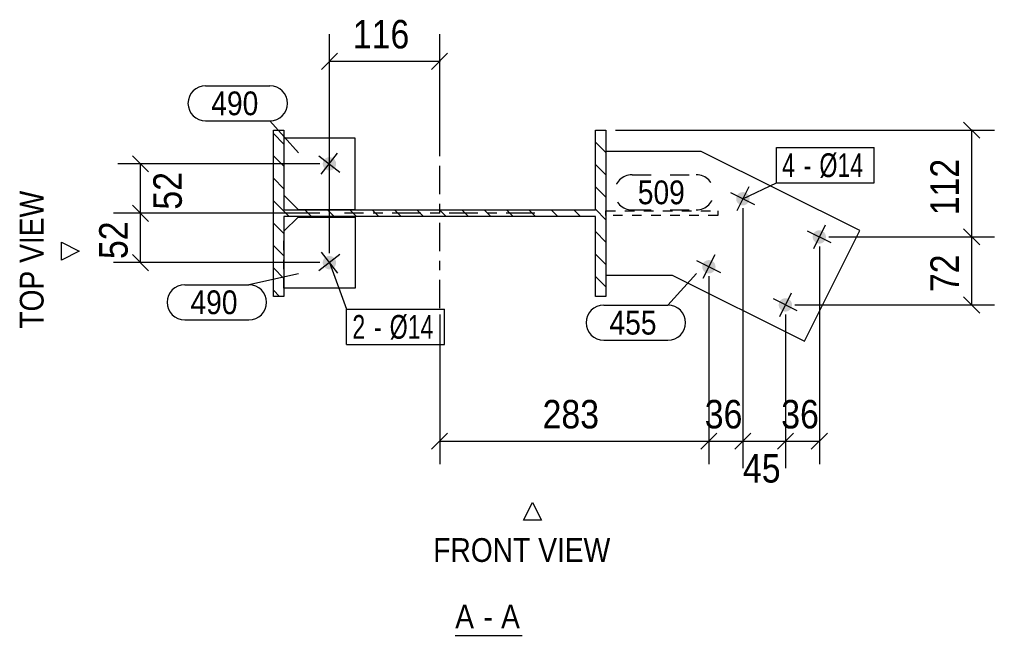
# Model space of a CAD drawing. Header units: millimetres. Extents: x 2 to 825, y 1 to 579.
# Drawn here: x 508.6 to 611.2, y 390.3 to 455.1 of the extents above; entities that cross this region are included whole.
import ezdxf

# ---------------------------------------------------------------- set-up
doc = ezdxf.new("R2010")
doc.units = ezdxf.units.MM
for name, pattern in [('XKITLINE00', [0]), ('XKITLINE01', [4, 1, -1, 1, -1]), ('XKITLINE02', [4, 2, -2]), ('XKITLINE03', [6, 3, -1, 1, -1])]:
    doc.linetypes.add(name, pattern=pattern)
for name, color, linetype, lineweight in [('Bolt', 3, 'Continuous', 0), ('BoltMark', 7, 'Continuous', 0), ('Dimensions', 7, 'Continuous', 0), ('OtherObjectType', 7, 'Continuous', 0), ('Part', 2, 'Continuous', 0), ('PartMark', 7, 'Continuous', 0)]:
    doc.layers.add(name, color=color, linetype=linetype, lineweight=lineweight)
doc.styles.add('ARIAL', font='ARIAL.TTF')
doc.styles.add('ARIAL_NARROW', font='ARIALN.TTF')

# ---------------------------------------------------------------- blocks, each defined once
blk = doc.blocks.new('*A3')
at = {"layer": 'Part', "color": 7, "linetype": 'XKITLINE00', "lineweight": 0}
for p, q in [((570.32, 443.5), (570.32, 443.5)), ((570.32, 443.5), (570.32, 443.5)), ((536.42, 442.04), (535.32, 443.14)), ((570.32, 441.14), (569.22, 442.24)), ((536.42, 439.69), (535.32, 440.79)), ((570.32, 438.79), (569.22, 439.89)), ((536.42, 437.33), (535.32, 438.43)), ((570.32, 436.43), (569.22, 437.53)), ((536.98, 434.4), (535.32, 436.07)), ((570.32, 434.07), (569.22, 435.17)), ((539.34, 434.4), (538.64, 435.1)), ((541.7, 434.4), (541, 435.1)), ((544.06, 434.4), (543.36, 435.1)), ((546.41, 434.4), (545.71, 435.1)), ((548.77, 434.4), (548.07, 435.1)), ((551.13, 434.4), (550.43, 435.1)), ((553.49, 434.4), (552.79, 435.1)), ((555.84, 434.4), (555.14, 435.1)), ((558.2, 434.4), (557.5, 435.1)), ((560.56, 434.4), (559.86, 435.1)), ((562.92, 434.4), (562.22, 435.1)), ((565.27, 434.4), (564.57, 435.1)), ((567.63, 434.4), (566.93, 435.1)), ((536.42, 432.61), (535.32, 433.71)), ((570.32, 431.72), (569.22, 432.82)), ((536.42, 430.26), (535.32, 431.36)), ((570.32, 429.36), (569.22, 430.46)), ((536.42, 427.9), (535.32, 429)), ((570.32, 427), (569.22, 428.1)), ((535.96, 426), (535.32, 426.64))]:
    blk.add_line(p, q, dxfattribs=at)
blk = doc.blocks.new('*A105')
at = {"layer": 'Bolt'}
for points in [[(584.38, 435.67), (584.36, 435.68), (584.33, 435.7), (584.3, 435.72), (584.27, 435.75), (584.25, 435.77), (584.22, 435.79), (584.2, 435.82), (584.18, 435.84), (584.16, 435.87), (584.14, 435.9), (584.12, 435.93), (584.1, 435.96), (584.09, 435.99), (584.08, 436.02), (584.06, 436.06), (584.05, 436.09), (584.05, 436.12), (584.04, 436.15), (584.03, 436.19), (584.03, 436.22), (584.03, 436.26), (584.03, 436.29), (584.03, 436.33), (584.03, 436.36), (584.04, 436.39), (584.04, 436.43), (584.05, 436.46), (584.06, 436.49), (584.07, 436.53), (584.09, 436.56), (584.1, 436.59), (584.12, 436.62), (584.14, 436.65), (584.15, 436.68), (584.17, 436.71), (584.2, 436.73), (584.22, 436.76), (584.24, 436.78), (584.27, 436.81), (584.3, 436.83), (584.32, 436.85), (584.35, 436.87), (584.38, 436.88), (584.41, 436.9), (584.44, 436.92), (584.47, 436.93), (584.51, 436.94), (584.54, 436.95), (584.57, 436.96), (584.61, 436.97), (584.64, 436.97), (584.67, 436.97), (584.71, 436.98), (584.74, 436.98), (584.78, 436.98), (584.81, 436.97), (584.85, 436.97), (584.88, 436.96), (584.91, 436.95), (584.95, 436.94), (584.98, 436.93), (585.01, 436.92), (585.04, 436.9), (585.07, 436.89), (585.1, 436.87), (585.13, 436.85), (585.16, 436.83), (585.18, 436.81), (585.21, 436.79), (585.23, 436.76), (585.26, 436.74), (585.28, 436.71), (585.3, 436.68), (585.32, 436.65), (585.34, 436.62), (585.35, 436.59), (585.37, 436.56), (585.38, 436.53), (585.39, 436.5), (585.4, 436.47), (585.41, 436.43), (585.42, 436.4), (585.42, 436.37), (585.43, 436.33), (585.43, 436.3), (585.43, 436.26), (585.43, 436.23), (585.42, 436.19), (585.42, 436.16), (585.41, 436.13), (585.4, 436.09), (585.39, 436.06), (585.38, 436.03), (585.37, 436), (585.35, 435.96), (585.34, 435.93), (585.32, 435.9), (585.3, 435.88), (585.28, 435.85), (585.26, 435.82), (585.24, 435.8), (585.21, 435.77), (585.19, 435.75), (585.16, 435.73), (585.13, 435.71), (585.1, 435.69), (585.07, 435.67), (585.04, 435.65), (585.01, 435.64), (584.98, 435.62), (584.95, 435.61), (584.92, 435.6), (584.88, 435.59), (584.85, 435.59), (584.82, 435.58), (584.78, 435.58), (584.75, 435.58), (584.71, 435.58), (584.68, 435.58), (584.64, 435.58), (584.61, 435.59), (584.58, 435.59), (584.54, 435.6), (584.51, 435.61), (584.48, 435.62), (584.45, 435.64), (584.42, 435.65)], [(592.44, 431.65), (592.41, 431.67), (592.38, 431.68), (592.35, 431.7), (592.33, 431.73), (592.3, 431.75), (592.28, 431.77), (592.25, 431.8), (592.23, 431.83), (592.21, 431.85), (592.19, 431.88), (592.17, 431.91), (592.16, 431.94), (592.14, 431.97), (592.13, 432), (592.12, 432.04), (592.11, 432.07), (592.1, 432.1), (592.09, 432.14), (592.09, 432.17), (592.08, 432.2), (592.08, 432.24), (592.08, 432.27), (592.08, 432.31), (592.09, 432.34), (592.09, 432.38), (592.1, 432.41), (592.11, 432.44), (592.12, 432.48), (592.13, 432.51), (592.14, 432.54), (592.15, 432.57), (592.17, 432.6), (592.19, 432.63), (592.21, 432.66), (592.23, 432.69), (592.25, 432.71), (592.27, 432.74), (592.3, 432.76), (592.32, 432.79), (592.35, 432.81), (592.38, 432.83), (592.4, 432.85), (592.43, 432.87), (592.46, 432.88), (592.49, 432.9), (592.53, 432.91), (592.56, 432.92), (592.59, 432.93), (592.62, 432.94), (592.66, 432.95), (592.69, 432.95), (592.73, 432.96), (592.76, 432.96), (592.8, 432.96), (592.83, 432.96), (592.86, 432.95), (592.9, 432.95), (592.93, 432.94), (592.97, 432.93), (593, 432.92), (593.03, 432.91), (593.06, 432.9), (593.09, 432.88), (593.12, 432.87), (593.15, 432.85), (593.18, 432.83), (593.21, 432.81), (593.24, 432.79), (593.26, 432.77), (593.29, 432.74), (593.31, 432.72), (593.33, 432.69), (593.35, 432.66), (593.37, 432.63), (593.39, 432.61), (593.4, 432.57), (593.42, 432.54), (593.43, 432.51), (593.44, 432.48), (593.45, 432.45), (593.46, 432.41), (593.47, 432.38), (593.48, 432.35), (593.48, 432.31), (593.48, 432.28), (593.48, 432.24), (593.48, 432.21), (593.48, 432.17), (593.47, 432.14), (593.46, 432.11), (593.46, 432.07), (593.45, 432.04), (593.43, 432.01), (593.42, 431.98), (593.41, 431.95), (593.39, 431.91), (593.37, 431.89), (593.35, 431.86), (593.33, 431.83), (593.31, 431.8), (593.29, 431.78), (593.27, 431.75), (593.24, 431.73), (593.21, 431.71), (593.19, 431.69), (593.16, 431.67), (593.13, 431.65), (593.1, 431.63), (593.07, 431.62), (593.03, 431.61), (593, 431.59), (592.97, 431.58), (592.94, 431.58), (592.9, 431.57), (592.87, 431.56), (592.83, 431.56), (592.8, 431.56), (592.77, 431.56), (592.73, 431.56), (592.7, 431.56), (592.66, 431.57), (592.63, 431.57), (592.6, 431.58), (592.56, 431.59), (592.53, 431.6), (592.5, 431.62), (592.47, 431.63)], [(580.81, 428.51), (580.78, 428.53), (580.75, 428.55), (580.73, 428.57), (580.7, 428.59), (580.67, 428.61), (580.65, 428.63), (580.63, 428.66), (580.6, 428.69), (580.58, 428.71), (580.57, 428.74), (580.55, 428.77), (580.53, 428.8), (580.52, 428.83), (580.5, 428.86), (580.49, 428.9), (580.48, 428.93), (580.47, 428.96), (580.47, 429), (580.46, 429.03), (580.46, 429.07), (580.46, 429.1), (580.46, 429.13), (580.46, 429.17), (580.46, 429.2), (580.47, 429.24), (580.47, 429.27), (580.48, 429.3), (580.49, 429.34), (580.5, 429.37), (580.51, 429.4), (580.53, 429.43), (580.55, 429.46), (580.56, 429.49), (580.58, 429.52), (580.6, 429.55), (580.62, 429.57), (580.65, 429.6), (580.67, 429.62), (580.7, 429.65), (580.72, 429.67), (580.75, 429.69), (580.78, 429.71), (580.81, 429.73), (580.84, 429.74), (580.87, 429.76), (580.9, 429.77), (580.93, 429.78), (580.97, 429.79), (581, 429.8), (581.03, 429.81), (581.07, 429.81), (581.1, 429.82), (581.14, 429.82), (581.17, 429.82), (581.2, 429.82), (581.24, 429.81), (581.27, 429.81), (581.31, 429.8), (581.34, 429.79), (581.37, 429.78), (581.41, 429.77), (581.44, 429.76), (581.47, 429.75), (581.5, 429.73), (581.53, 429.71), (581.56, 429.69), (581.58, 429.67), (581.61, 429.65), (581.64, 429.63), (581.66, 429.6), (581.68, 429.58), (581.71, 429.55), (581.73, 429.52), (581.75, 429.5), (581.76, 429.47), (581.78, 429.44), (581.79, 429.4), (581.81, 429.37), (581.82, 429.34), (581.83, 429.31), (581.84, 429.27), (581.84, 429.24), (581.85, 429.21), (581.85, 429.17), (581.86, 429.14), (581.86, 429.1), (581.85, 429.07), (581.85, 429.04), (581.85, 429), (581.84, 428.97), (581.83, 428.93), (581.82, 428.9), (581.81, 428.87), (581.8, 428.84), (581.78, 428.81), (581.77, 428.78), (581.75, 428.75), (581.73, 428.72), (581.71, 428.69), (581.69, 428.66), (581.66, 428.64), (581.64, 428.61), (581.61, 428.59), (581.59, 428.57), (581.56, 428.55), (581.53, 428.53), (581.5, 428.51), (581.47, 428.49), (581.44, 428.48), (581.41, 428.47), (581.38, 428.46), (581.34, 428.44), (581.31, 428.44), (581.28, 428.43), (581.24, 428.42), (581.21, 428.42), (581.17, 428.42), (581.14, 428.42), (581.11, 428.42), (581.07, 428.42), (581.04, 428.43), (581, 428.44), (580.97, 428.44), (580.94, 428.45), (580.91, 428.47), (580.87, 428.48), (580.84, 428.49)], [(588.87, 424.49), (588.84, 424.51), (588.81, 424.53), (588.78, 424.55), (588.75, 424.57), (588.73, 424.59), (588.7, 424.62), (588.68, 424.64), (588.66, 424.67), (588.64, 424.69), (588.62, 424.72), (588.6, 424.75), (588.58, 424.78), (588.57, 424.81), (588.56, 424.85), (588.54, 424.88), (588.53, 424.91), (588.53, 424.94), (588.52, 424.98), (588.51, 425.01), (588.51, 425.05), (588.51, 425.08), (588.51, 425.11), (588.51, 425.15), (588.51, 425.18), (588.52, 425.22), (588.52, 425.25), (588.53, 425.28), (588.54, 425.32), (588.55, 425.35), (588.57, 425.38), (588.58, 425.41), (588.6, 425.44), (588.62, 425.47), (588.63, 425.5), (588.65, 425.53), (588.68, 425.56), (588.7, 425.58), (588.72, 425.61), (588.75, 425.63), (588.78, 425.65), (588.8, 425.67), (588.83, 425.69), (588.86, 425.71), (588.89, 425.72), (588.92, 425.74), (588.95, 425.75), (588.99, 425.76), (589.02, 425.77), (589.05, 425.78), (589.09, 425.79), (589.12, 425.79), (589.15, 425.8), (589.19, 425.8), (589.22, 425.8), (589.26, 425.8), (589.29, 425.79), (589.33, 425.79), (589.36, 425.78), (589.39, 425.78), (589.43, 425.77), (589.46, 425.75), (589.49, 425.74), (589.52, 425.73), (589.55, 425.71), (589.58, 425.69), (589.61, 425.67), (589.64, 425.65), (589.66, 425.63), (589.69, 425.61), (589.71, 425.58), (589.74, 425.56), (589.76, 425.53), (589.78, 425.5), (589.8, 425.48), (589.82, 425.45), (589.83, 425.42), (589.85, 425.39), (589.86, 425.35), (589.87, 425.32), (589.88, 425.29), (589.89, 425.26), (589.9, 425.22), (589.9, 425.19), (589.91, 425.15), (589.91, 425.12), (589.91, 425.09), (589.91, 425.05), (589.9, 425.02), (589.9, 424.98), (589.89, 424.95), (589.88, 424.92), (589.87, 424.88), (589.86, 424.85), (589.85, 424.82), (589.83, 424.79), (589.82, 424.76), (589.8, 424.73), (589.78, 424.7), (589.76, 424.67), (589.74, 424.64), (589.72, 424.62), (589.69, 424.59), (589.67, 424.57), (589.64, 424.55), (589.61, 424.53), (589.58, 424.51), (589.56, 424.49), (589.52, 424.48), (589.49, 424.46), (589.46, 424.45), (589.43, 424.44), (589.4, 424.43), (589.36, 424.42), (589.33, 424.41), (589.3, 424.41), (589.26, 424.4), (589.23, 424.4), (589.19, 424.4), (589.16, 424.4), (589.12, 424.4), (589.09, 424.41), (589.06, 424.42), (589.02, 424.42), (588.99, 424.43), (588.96, 424.45), (588.93, 424.46), (588.9, 424.47)]]:
    blk.add_hatch(color=3, dxfattribs=at).paths.add_polyline_path(points, flags=17)
at = {"layer": 'Bolt', "color": 3, "linetype": 'XKITLINE00', "lineweight": 0}
for p, q in [((585.35, 437.53), (584.1, 435.02)), ((585.98, 435.65), (583.48, 436.9)), ((593.41, 433.51), (592.16, 431.01)), ((594.03, 431.63), (591.53, 432.88)), ((581.78, 430.37), (580.53, 427.87)), ((582.41, 428.49), (579.9, 429.74)), ((589.83, 426.35), (588.58, 423.85)), ((590.46, 424.47), (587.96, 425.73))]:
    blk.add_line(p, q, dxfattribs=at)
blk = doc.blocks.new('*A106')
at = {"layer": 'Bolt'}
blk.add_hatch(color=3, dxfattribs=at).paths.add_polyline_path([(540.69, 440.41), (540.71, 440.43), (540.73, 440.46), (540.76, 440.48), (540.78, 440.5), (540.81, 440.52), (540.84, 440.54), (540.87, 440.56), (540.9, 440.58), (540.93, 440.59), (540.96, 440.6), (541, 440.62), (541.03, 440.63), (541.06, 440.63), (541.1, 440.64), (541.13, 440.65), (541.16, 440.65), (541.2, 440.65), (541.23, 440.65), (541.27, 440.65), (541.3, 440.65), (541.33, 440.64), (541.37, 440.64), (541.4, 440.63), (541.43, 440.62), (541.47, 440.61), (541.5, 440.59), (541.53, 440.58), (541.56, 440.56), (541.59, 440.54), (541.62, 440.53), (541.65, 440.5), (541.67, 440.48), (541.7, 440.46), (541.72, 440.44), (541.75, 440.41), (541.77, 440.38), (541.79, 440.36), (541.81, 440.33), (541.82, 440.3), (541.84, 440.27), (541.86, 440.24), (541.87, 440.21), (541.88, 440.17), (541.89, 440.14), (541.9, 440.11), (541.91, 440.07), (541.91, 440.04), (541.91, 440), (541.92, 439.97), (541.92, 439.94), (541.91, 439.9), (541.91, 439.87), (541.91, 439.83), (541.9, 439.8), (541.89, 439.77), (541.88, 439.73), (541.87, 439.7), (541.86, 439.67), (541.84, 439.64), (541.83, 439.61), (541.81, 439.58), (541.79, 439.55), (541.77, 439.52), (541.75, 439.5), (541.72, 439.47), (541.7, 439.45), (541.67, 439.42), (541.65, 439.4), (541.62, 439.38), (541.59, 439.36), (541.56, 439.34), (541.53, 439.33), (541.5, 439.31), (541.47, 439.3), (541.44, 439.29), (541.4, 439.28), (541.37, 439.27), (541.34, 439.26), (541.3, 439.26), (541.27, 439.25), (541.23, 439.25), (541.2, 439.25), (541.17, 439.25), (541.13, 439.26), (541.1, 439.26), (541.06, 439.27), (541.03, 439.28), (541, 439.29), (540.97, 439.3), (540.93, 439.31), (540.9, 439.33), (540.87, 439.34), (540.84, 439.36), (540.81, 439.38), (540.79, 439.4), (540.76, 439.42), (540.73, 439.44), (540.71, 439.47), (540.69, 439.49), (540.67, 439.52), (540.64, 439.55), (540.63, 439.58), (540.61, 439.61), (540.59, 439.64), (540.58, 439.67), (540.56, 439.7), (540.55, 439.73), (540.54, 439.76), (540.53, 439.8), (540.53, 439.83), (540.52, 439.87), (540.52, 439.9), (540.52, 439.93), (540.52, 439.97), (540.52, 440), (540.52, 440.04), (540.53, 440.07), (540.53, 440.1), (540.54, 440.14), (540.55, 440.17), (540.56, 440.2), (540.58, 440.23), (540.59, 440.27), (540.61, 440.3), (540.62, 440.33), (540.64, 440.35), (540.66, 440.38)], flags=17)
at = {"layer": 'Bolt', "color": 3, "linetype": 'XKITLINE00', "lineweight": 0}
for p, q in [((540.11, 440.81), (542.32, 439.09)), ((540.36, 438.85), (542.08, 441.06))]:
    blk.add_line(p, q, dxfattribs=at)
blk = doc.blocks.new('*A107')
at = {"layer": 'Bolt'}
blk.add_hatch(color=3, dxfattribs=at).paths.add_polyline_path([(541.79, 429.95), (541.81, 429.93), (541.83, 429.9), (541.84, 429.87), (541.86, 429.83), (541.87, 429.8), (541.88, 429.77), (541.89, 429.74), (541.9, 429.7), (541.91, 429.67), (541.91, 429.64), (541.91, 429.6), (541.92, 429.57), (541.92, 429.53), (541.91, 429.5), (541.91, 429.47), (541.91, 429.43), (541.9, 429.4), (541.89, 429.36), (541.88, 429.33), (541.87, 429.3), (541.86, 429.27), (541.84, 429.24), (541.82, 429.21), (541.81, 429.18), (541.79, 429.15), (541.77, 429.12), (541.75, 429.09), (541.72, 429.07), (541.7, 429.04), (541.67, 429.02), (541.65, 429), (541.62, 428.98), (541.59, 428.96), (541.56, 428.94), (541.53, 428.93), (541.5, 428.91), (541.47, 428.9), (541.43, 428.89), (541.4, 428.88), (541.37, 428.87), (541.33, 428.86), (541.3, 428.86), (541.27, 428.85), (541.23, 428.85), (541.2, 428.85), (541.16, 428.85), (541.13, 428.86), (541.1, 428.86), (541.06, 428.87), (541.03, 428.88), (541, 428.89), (540.96, 428.9), (540.93, 428.91), (540.9, 428.93), (540.87, 428.94), (540.84, 428.96), (540.81, 428.98), (540.78, 429), (540.76, 429.02), (540.73, 429.05), (540.71, 429.07), (540.69, 429.1), (540.66, 429.12), (540.64, 429.15), (540.62, 429.18), (540.61, 429.21), (540.59, 429.24), (540.58, 429.27), (540.56, 429.3), (540.55, 429.33), (540.54, 429.37), (540.53, 429.4), (540.53, 429.43), (540.52, 429.47), (540.52, 429.5), (540.52, 429.54), (540.52, 429.57), (540.52, 429.6), (540.52, 429.64), (540.53, 429.67), (540.53, 429.71), (540.54, 429.74), (540.55, 429.77), (540.56, 429.81), (540.58, 429.84), (540.59, 429.87), (540.61, 429.9), (540.63, 429.93), (540.64, 429.96), (540.67, 429.98), (540.69, 430.01), (540.71, 430.04), (540.73, 430.06), (540.76, 430.08), (540.79, 430.1), (540.81, 430.13), (540.84, 430.14), (540.87, 430.16), (540.9, 430.18), (540.93, 430.19), (540.97, 430.21), (541, 430.22), (541.03, 430.23), (541.06, 430.24), (541.1, 430.24), (541.13, 430.25), (541.17, 430.25), (541.2, 430.25), (541.23, 430.25), (541.27, 430.25), (541.3, 430.25), (541.34, 430.24), (541.37, 430.23), (541.4, 430.23), (541.44, 430.22), (541.47, 430.2), (541.5, 430.19), (541.53, 430.18), (541.56, 430.16), (541.59, 430.14), (541.62, 430.12), (541.65, 430.1), (541.67, 430.08), (541.7, 430.06), (541.72, 430.03), (541.75, 430.01), (541.77, 429.98)], flags=17)
at = {"layer": 'Bolt', "color": 3, "linetype": 'XKITLINE00', "lineweight": 0}
for p, q in [((542.32, 430.41), (540.11, 428.69)), ((540.36, 430.66), (542.08, 428.45))]:
    blk.add_line(p, q, dxfattribs=at)
blk = doc.blocks.new('*A108')
at = {"layer": 'Part', "color": 7, "linetype": 'XKITLINE03', "lineweight": 0}
for p, q in [((552.82, 424.75), (552.82, 444.75)), ((562.82, 434.75), (542.82, 434.75))]:
    blk.add_line(p, q, dxfattribs=at)
at = {"layer": 'Part', "color": 2, "linetype": 'XKITLINE00', "lineweight": 0}
for p, q in [((535.32, 426), (535.32, 443.5)), ((535.32, 443.5), (536.42, 443.5)), ((536.42, 443.5), (536.42, 435.1)), ((569.22, 435.1), (569.22, 443.5)), ((569.22, 443.5), (570.32, 443.5)), ((570.32, 443.5), (570.32, 426)), ((536.42, 435.1), (569.22, 435.1)), ((569.22, 434.4), (536.42, 434.4)), ((536.42, 434.4), (536.42, 426)), ((569.22, 426), (569.22, 434.4)), ((536.42, 426), (535.32, 426)), ((570.32, 426), (569.22, 426))]:
    blk.add_line(p, q, dxfattribs=at)
blk = doc.blocks.new('*A109')
at = {"layer": 'Part', "color": 7, "linetype": 'XKITLINE01', "lineweight": 0}
for p, q in [((570.32, 434.5), (570.32, 435)), ((570.32, 435), (570.32, 435)), ((570.32, 435), (582.08, 435)), ((582.08, 434.5), (570.32, 434.5)), ((582.08, 435), (582.08, 434.5))]:
    blk.add_line(p, q, dxfattribs=at)
blk = doc.blocks.new('*A110')
at = {"layer": 'Part', "color": 2, "linetype": 'XKITLINE00', "lineweight": 0}
for p, q in [((580.36, 441.25), (570.32, 441.25)), ((597.03, 432.93), (580.36, 441.25)), ((591.22, 421.3), (597.03, 432.93)), ((570.32, 428.25), (577.29, 428.25)), ((577.29, 428.25), (591.22, 421.3))]:
    blk.add_line(p, q, dxfattribs=at)
at = {"layer": 'Part', "color": 7, "linetype": 'XKITLINE01', "lineweight": 0}
blk.add_line((570.32, 441.25), (570.32, 428.25), dxfattribs=at)
blk = doc.blocks.new('*A111')
at = {"layer": 'Part', "color": 2, "linetype": 'XKITLINE00', "lineweight": 0}
for p, q in [((543.92, 442.65), (536.42, 442.65)), ((543.92, 435.15), (543.92, 442.65)), ((536.42, 436.65), (537.92, 435.15)), ((537.92, 435.15), (543.92, 435.15))]:
    blk.add_line(p, q, dxfattribs=at)
at = {"layer": 'Part', "color": 7, "linetype": 'XKITLINE01', "lineweight": 0}
blk.add_line((536.42, 442.65), (536.42, 436.65), dxfattribs=at)
blk = doc.blocks.new('*A112')
at = {"layer": 'Part', "color": 2, "linetype": 'XKITLINE00', "lineweight": 0}
for p, q in [((536.42, 432.85), (537.92, 434.35)), ((537.92, 434.35), (543.92, 434.35)), ((543.92, 434.35), (543.92, 426.85)), ((543.92, 426.85), (536.42, 426.85))]:
    blk.add_line(p, q, dxfattribs=at)
at = {"layer": 'Part', "color": 7, "linetype": 'XKITLINE01', "lineweight": 0}
blk.add_line((536.42, 426.85), (536.42, 432.85), dxfattribs=at)
blk = doc.blocks.new('*A276')
at = {"layer": 'Dimensions', "color": 7, "linetype": 'XKITLINE00', "lineweight": 0}
for p, q in [((607.97, 433.11), (609.66, 431.41)), ((593.78, 432.26), (611.22, 432.26)), ((608.82, 425.1), (608.82, 432.26)), ((607.97, 425.95), (609.66, 424.25)), ((590.21, 425.1), (611.22, 425.1))]:
    blk.add_line(p, q, dxfattribs=at)
at = {"layer": 'Dimensions', "color": 3}
for p in [(608.82, 432.26), (608.82, 425.1)]:
    blk.add_point(p, dxfattribs=at)
at = {"layer": 'Dimensions', "color": 3, "style": 'ARIAL', "width": 0.85}
blk.add_text('72', height=3, rotation=90.0002, dxfattribs=at).set_placement((607.47, 426.45))
blk = doc.blocks.new('*A277')
at = {"layer": 'Dimensions', "color": 7, "linetype": 'XKITLINE00', "lineweight": 0}
for p, q in [((607.97, 444.35), (609.66, 442.65)), ((571.32, 443.5), (611.22, 443.5)), ((608.82, 432.26), (608.82, 443.5)), ((607.97, 433.11), (609.66, 431.41)), ((593.78, 432.26), (611.22, 432.26))]:
    blk.add_line(p, q, dxfattribs=at)
at = {"layer": 'Dimensions', "color": 3}
for p in [(608.82, 443.5), (608.82, 432.26)]:
    blk.add_point(p, dxfattribs=at)
at = {"layer": 'Dimensions', "color": 3, "style": 'ARIAL', "width": 0.85}
blk.add_text('112', height=3, rotation=90.0002, dxfattribs=at).set_placement((607.47, 434.54))
blk = doc.blocks.new('*A278')
at = {"layer": 'Dimensions', "color": 7, "linetype": 'XKITLINE00', "lineweight": 0}
for p, q in [((520.48, 435.6), (522.18, 433.9)), ((540.22, 434.75), (518.48, 434.75)), ((521.33, 429.55), (521.33, 434.75)), ((520.48, 430.4), (522.18, 428.7)), ((540.22, 429.55), (518.48, 429.55))]:
    blk.add_line(p, q, dxfattribs=at)
at = {"layer": 'Dimensions', "color": 3}
for p in [(521.33, 434.75), (521.33, 429.55)]:
    blk.add_point(p, dxfattribs=at)
at = {"layer": 'Dimensions', "color": 3, "style": 'ARIAL', "width": 0.85}
blk.add_text('52', height=3, rotation=90.0002, dxfattribs=at).set_placement((519.98, 429.93))
blk = doc.blocks.new('*A279')
at = {"layer": 'Dimensions', "color": 7, "linetype": 'XKITLINE00', "lineweight": 0}
for p, q in [((520.48, 440.8), (522.18, 439.1)), ((540.22, 439.95), (518.93, 439.95)), ((521.33, 434.75), (521.33, 439.95)), ((520.48, 435.6), (522.18, 433.9)), ((540.22, 434.75), (518.93, 434.75))]:
    blk.add_line(p, q, dxfattribs=at)
at = {"layer": 'Dimensions', "color": 3}
for p in [(521.33, 439.95), (521.33, 434.75)]:
    blk.add_point(p, dxfattribs=at)
at = {"layer": 'Dimensions', "color": 3, "style": 'ARIAL', "width": 0.85}
blk.add_text('52', height=3, rotation=90.0002, dxfattribs=at).set_placement((525.68, 435.13))
blk = doc.blocks.new('*A280')
at = {"layer": 'Dimensions', "color": 7, "linetype": 'XKITLINE00', "lineweight": 0}
for p, q in [((581.16, 428.12), (581.16, 408.35)), ((552.82, 424.1), (552.82, 408.35)), ((553.66, 411.6), (551.97, 409.9)), ((582, 411.6), (580.31, 409.9)), ((552.82, 410.75), (581.16, 410.75))]:
    blk.add_line(p, q, dxfattribs=at)
at = {"layer": 'Dimensions', "color": 3}
for p in [(552.82, 410.75), (581.16, 410.75)]:
    blk.add_point(p, dxfattribs=at)
at = {"layer": 'Dimensions', "color": 3, "style": 'ARIAL', "width": 0.85}
blk.add_text('283', height=3, dxfattribs=at).set_placement((563.65, 412.1))
blk = doc.blocks.new('*A281')
at = {"layer": 'Dimensions', "color": 7, "linetype": 'XKITLINE00', "lineweight": 0}
for p, q in [((584.73, 435.28), (584.73, 408.35)), ((581.16, 428.12), (581.16, 408.35)), ((582, 411.6), (580.31, 409.9)), ((585.58, 411.6), (583.88, 409.9)), ((581.16, 410.75), (584.73, 410.75))]:
    blk.add_line(p, q, dxfattribs=at)
at = {"layer": 'Dimensions', "color": 3}
for p in [(581.16, 410.75), (584.73, 410.75)]:
    blk.add_point(p, dxfattribs=at)
at = {"layer": 'Dimensions', "color": 3, "style": 'ARIAL', "width": 0.85}
blk.add_text('36', height=3, dxfattribs=at).set_placement((580.72, 412.1))
blk = doc.blocks.new('*A282')
at = {"layer": 'Dimensions', "color": 7, "linetype": 'XKITLINE00', "lineweight": 0}
for p, q in [((584.73, 435.28), (584.73, 407.9)), ((589.21, 424.1), (589.21, 407.9)), ((585.58, 411.6), (583.88, 409.9)), ((590.06, 411.6), (588.36, 409.9)), ((584.73, 410.75), (589.21, 410.75))]:
    blk.add_line(p, q, dxfattribs=at)
at = {"layer": 'Dimensions', "color": 3}
for p in [(584.73, 410.75), (589.21, 410.75)]:
    blk.add_point(p, dxfattribs=at)
at = {"layer": 'Dimensions', "color": 3, "style": 'ARIAL', "width": 0.85}
blk.add_text('45', height=3, dxfattribs=at).set_placement((584.74, 406.4))
blk = doc.blocks.new('*A283')
at = {"layer": 'Dimensions', "color": 7, "linetype": 'XKITLINE00', "lineweight": 0}
for p, q in [((592.78, 431.26), (592.78, 408.35)), ((589.21, 424.1), (589.21, 408.35)), ((590.06, 411.6), (588.36, 409.9)), ((593.63, 411.6), (591.93, 409.9)), ((589.21, 410.75), (592.78, 410.75))]:
    blk.add_line(p, q, dxfattribs=at)
at = {"layer": 'Dimensions', "color": 3}
for p in [(589.21, 410.75), (592.78, 410.75)]:
    blk.add_point(p, dxfattribs=at)
at = {"layer": 'Dimensions', "color": 3, "style": 'ARIAL', "width": 0.85}
blk.add_text('36', height=3, dxfattribs=at).set_placement((588.77, 412.1))
blk = doc.blocks.new('*A284')
at = {"layer": 'Dimensions', "color": 7, "linetype": 'XKITLINE00', "lineweight": 0}
for p, q in [((541.22, 430.55), (541.22, 453.6)), ((552.82, 440.95), (552.82, 453.6)), ((542.06, 451.6), (540.37, 449.9)), ((553.66, 451.6), (551.97, 449.9)), ((541.22, 450.75), (552.82, 450.75))]:
    blk.add_line(p, q, dxfattribs=at)
at = {"layer": 'Dimensions', "color": 3}
for p in [(541.22, 450.75), (552.82, 450.75)]:
    blk.add_point(p, dxfattribs=at)
at = {"layer": 'Dimensions', "color": 3, "style": 'ARIAL', "width": 0.85}
blk.add_text('116', height=3, dxfattribs=at).set_placement((543.68, 452.1))
blk = doc.blocks.new('*A285')
at = {"layer": 'BoltMark', "color": 7, "linetype": 'XKITLINE00', "lineweight": 0}
for p, q in [((541.22, 429.55), (543.03, 424.64)), ((543.03, 424.64), (553.32, 424.64)), ((543.03, 420.94), (543.03, 424.64)), ((553.32, 420.94), (553.32, 424.64)), ((543.03, 420.94), (553.32, 420.94))]:
    blk.add_line(p, q, dxfattribs=at)
at = {"layer": 'BoltMark', "color": 3, "style": 'ARIAL_NARROW', "width": 0.85}
for s, p in [('2', (543.63, 421.54)), ('Ø14', (547.56, 421.54)), ('-', (545.9, 421.54))]:
    blk.add_text(s, height=2.5, dxfattribs=at).set_placement(p)
blk = doc.blocks.new('*A286')
at = {"layer": 'BoltMark', "color": 7, "linetype": 'XKITLINE00', "lineweight": 0}
for p, q in [((588.26, 441.66), (598.56, 441.66)), ((588.26, 437.96), (588.26, 441.66)), ((598.56, 437.96), (598.56, 441.66)), ((584.73, 436.28), (588.26, 437.96)), ((588.26, 437.96), (598.56, 437.96))]:
    blk.add_line(p, q, dxfattribs=at)
at = {"layer": 'BoltMark', "color": 3, "style": 'ARIAL_NARROW', "width": 0.85}
for s, p in [('4', (588.86, 438.56)), ('Ø14', (592.79, 438.56)), ('-', (591.13, 438.56))]:
    blk.add_text(s, height=2.5, dxfattribs=at).set_placement(p)
blk = doc.blocks.new('*A287')
at = {"layer": 'PartMark', "color": 7, "linetype": 'XKITLINE00', "lineweight": 0}
for p, q in [((537.95, 428.38), (532.75, 427.23)), ((525.99, 427.23), (532.75, 427.23)), ((525.99, 423.53), (532.75, 423.53))]:
    blk.add_line(p, q, dxfattribs=at)
for centre, start, end in [((525.99, 425.38), 90, 270), ((532.75, 425.38), 270, 90)]:
    blk.add_arc(centre, 1.85, start, end, dxfattribs=at)
at = {"layer": 'PartMark', "color": 3, "style": 'ARIAL', "width": 0.85}
blk.add_text('490', height=2.5, dxfattribs=at).set_placement((526.59, 424.13))
blk = doc.blocks.new('*A288')
at = {"layer": 'PartMark', "color": 7, "linetype": 'XKITLINE00', "lineweight": 0}
for p, q in [((528.18, 448.17), (534.95, 448.17)), ((528.18, 444.47), (534.95, 444.47)), ((537.95, 441.12), (534.95, 444.47))]:
    blk.add_line(p, q, dxfattribs=at)
for centre, start, end in [((528.18, 446.32), 90, 270), ((534.95, 446.32), 270, 90)]:
    blk.add_arc(centre, 1.85, start, end, dxfattribs=at)
at = {"layer": 'PartMark', "color": 3, "style": 'ARIAL', "width": 0.85}
blk.add_text('490', height=2.5, dxfattribs=at).set_placement((528.78, 445.07))
blk = doc.blocks.new('*A289')
at = {"layer": 'PartMark', "color": 7, "linetype": 'XKITLINE00', "lineweight": 0}
for p, q in [((579.85, 428.42), (576.85, 425.08)), ((570.09, 425.08), (576.85, 425.08)), ((570.09, 421.38), (576.85, 421.38))]:
    blk.add_line(p, q, dxfattribs=at)
for centre, start, end in [((570.09, 423.23), 90, 270), ((576.85, 423.23), 270, 90)]:
    blk.add_arc(centre, 1.85, start, end, dxfattribs=at)
at = {"layer": 'PartMark', "color": 3, "style": 'ARIAL', "width": 0.85}
blk.add_text('455', height=2.5, dxfattribs=at).set_placement((570.69, 421.98))
blk = doc.blocks.new('*A290')
at = {"layer": 'PartMark', "color": 7, "linetype": 'XKITLINE02', "lineweight": 0}
for p, q in [((573.07, 438.8), (579.83, 438.8)), ((573.07, 435.1), (579.83, 435.1))]:
    blk.add_line(p, q, dxfattribs=at)
for centre, start, end in [((573.07, 436.95), 90, 270), ((579.83, 436.95), 270, 90)]:
    blk.add_arc(centre, 1.85, start, end, dxfattribs=at)
at = {"layer": 'PartMark', "color": 3, "style": 'ARIAL', "width": 0.85}
blk.add_text('509', height=2.5, dxfattribs=at).set_placement((573.67, 435.7))
blk = doc.blocks.new('*A291')
at = {"layer": 'OtherObjectType', "color": 7, "linetype": 'XKITLINE00', "lineweight": 0}
for p, q in [((513.01, 429.81), (513.01, 431.69)), ((513.01, 431.69), (514.88, 430.75)), ((514.88, 430.75), (513.01, 429.81)), ((514.88, 430.75), (514.88, 430.75)), ((561.66, 402.43), (562.6, 404.3)), ((562.6, 404.3), (563.54, 402.43)), ((562.6, 404.3), (562.6, 404.3)), ((563.54, 402.43), (561.66, 402.43)), ((554.45, 390.3), (561.5, 390.3))]:
    blk.add_line(p, q, dxfattribs=at)
at = {"layer": 'OtherObjectType', "color": 7, "style": 'ARIAL', "width": 0.85}
blk.add_text('TOP VIEW', height=2.5, rotation=90, dxfattribs=at).set_placement((511.13, 422.6))
for s, p in [('FRONT VIEW', (552.14, 398.05)), ('A', (554.45, 391.05)), ('A', (559.28, 391.05)), ('-', (557.42, 391.05))]:
    blk.add_text(s, height=2.5, dxfattribs=at).set_placement(p)

msp = doc.modelspace()

# ---------------------------------------------------------------- block references
at = {"lineweight": 0}
for name in ['*A284', '*A288', '*A108', '*A277', '*A3', '*A111', '*A286', '*A279', '*A106', '*A110', '*A290', '*A105', '*A278', '*A281', '*A282', '*A112', '*A109', '*A276', '*A283', '*A107', '*A285', '*A287', '*A280', '*A289']:
    msp.add_blockref(name, (0, 0), dxfattribs=at)
at = {"layer": 'OtherObjectType', "lineweight": 0}
msp.add_blockref('*A291', (0, 0), dxfattribs=at)

doc.saveas('drawing.dxf')
